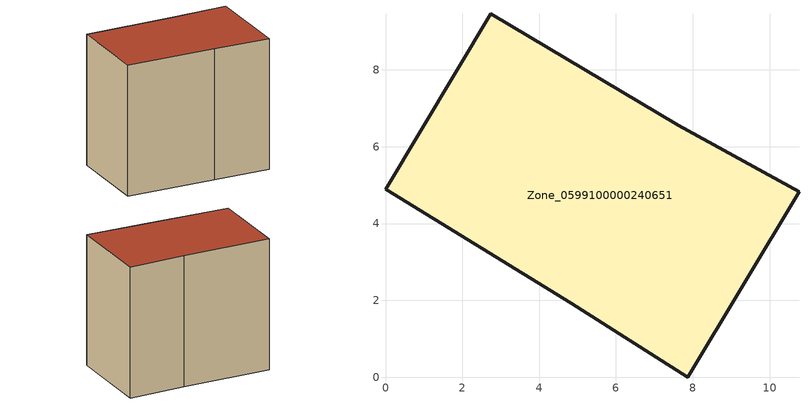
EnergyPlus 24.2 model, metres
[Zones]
Zone_0599100000240651
 floor ground (C_G): 4.83,1.92 0,4.89 2.74,9.46 7.62,6.56 10.77,4.83 7.88,0 z0
 wall outside (C_F): 10.77,4.83 7.62,6.56 2.74,9.46 0,4.89 4.83,1.92 7.88,0 10.77,4.83 z0:8.33
 roof outside (C_R): 7.62,6.56 2.74,9.46 0,4.89 4.83,1.92 7.88,0 10.77,4.83 z8.33
[BUILDING]
Pand.0599100000240651: North Axis=0; Terrain=City; Loads Convergence Tolerance Value=0.04; Temperature Convergence Tolerance Value=0.4; Solar Distribution=FullExterior; Maximum Number of Warmup Days=25; Minimum Number of Warmup Days=1
[Site:Location]
Rotterdam.The.Hague.AP_ZH_NLD Design_Conditions: Latitude=51.96; Longitude=4.45; Time Zone=1; Elevation=-4.5
[SITE:GROUNDTEMPERATURE:BUILDINGSURFACE]
18, 18, 18, 18, 18, 18, 18, 18, 18, 18, 18, 18
[MATERIAL] Thermal Absorptance=0.9; Solar Absorptance=0.7; Visible Absorptance=0.7
Name | Roughness | Thickness | Conductivity | Density | Specific Heat
G.TI.1975-1991 | MediumSmooth | 0.15 | 0.288461 | 540 | 1210
F.TI.1975-1991 | Rough | 0.3 | 0.230769 | 1920 | 840
R.TI.1975-1991 | MediumRough | 0.2 | 0.153846 | 1500 | 1000
[CONSTRUCTION]
C_G: G.TI.1975-1991
C_F: F.TI.1975-1991
C_R: R.TI.1975-1991
[ZONE]
Zone_0599100000240651: Type=1; Multiplier=1; Ceiling Height=Autocalculate; Volume=Autocalculate; Floor Area=autocalculate; Part of Total Floor Area=Yes
[ZONEINFILTRATION:DESIGNFLOWRATE]
Infil_Zone_0599100000240651: Zone or ZoneList or Space or SpaceList=Zone_0599100000240651; Schedule=AlwaysOn; Design Flow Rate Calculation Method=Flow/Area; Flow Rate per Floor Area=0.003; Constant Term Coefficient=1; Temperature Term Coefficient=0; Velocity Term Coefficient=0; Velocity Squared Term Coefficient=0
[HVACTEMPLATE:ZONE:IDEALLOADSAIRSYSTEM]
Zone_0599100000240651: Maximum Heating Supply Air Temperature=50; Minimum Cooling Supply Air Temperature=13; Maximum Heating Supply Air Humidity Ratio=0.0156; Minimum Cooling Supply Air Humidity Ratio=0.0077; Heating Limit=NoLimit; Cooling Limit=NoLimit; Dehumidification Control Type=ConstantSensibleHeatRatio; Cooling Sensible Heat Ratio=0.7; Dehumidification Setpoint=60; Humidification Control Type=None; Humidification Setpoint=30; Outdoor Air Method=None; Outdoor Air Flow Rate per Person=0.00944; Outdoor Air Flow Rate per Zone Floor Area=0; Outdoor Air Flow Rate per Zone=0; Demand Controlled Ventilation Type=None; Outdoor Air Economizer Type=NoEconomizer; Heat Recovery Type=None; Sensible Heat Recovery Effectiveness=0.7; Latent Heat Recovery Effectiveness=0.65
[ZONECONTROL:THERMOSTAT]
ThermostatControl_Zone_0599100000240651: Zone or ZoneList=Zone_0599100000240651; Control Type Schedule=DualSetpointControlType; Control 1=Thermostat_Zone_0599100000240651; Temperature Difference Between Cutout And Setpoint=0
[THERMOSTATSETPOINT:DUALSETPOINT]
Thermostat_Zone_0599100000240651: Heating Setpoint Temperature Schedule=HeatingSetpoint_Zone_0599100000240651; Cooling Setpoint Temperature Schedule=CoolingSetpoint_Zone_0599100000240651
[SCHEDULE:COMPACT]
HeatingSetpoint_Zone_0599100000240651: Through: 12/31, For: AllDays, Until: 24:00, 21
CoolingSetpoint_Zone_0599100000240651: Through: 12/31, For: AllDays, Until: 24:00, 24
DualSetpointControlType: Through: 12/31, For: AllDays, Until: 24:00, 4
AlwaysOn: Through: 12/31, For: AllDays, Until: 24:00, 1
